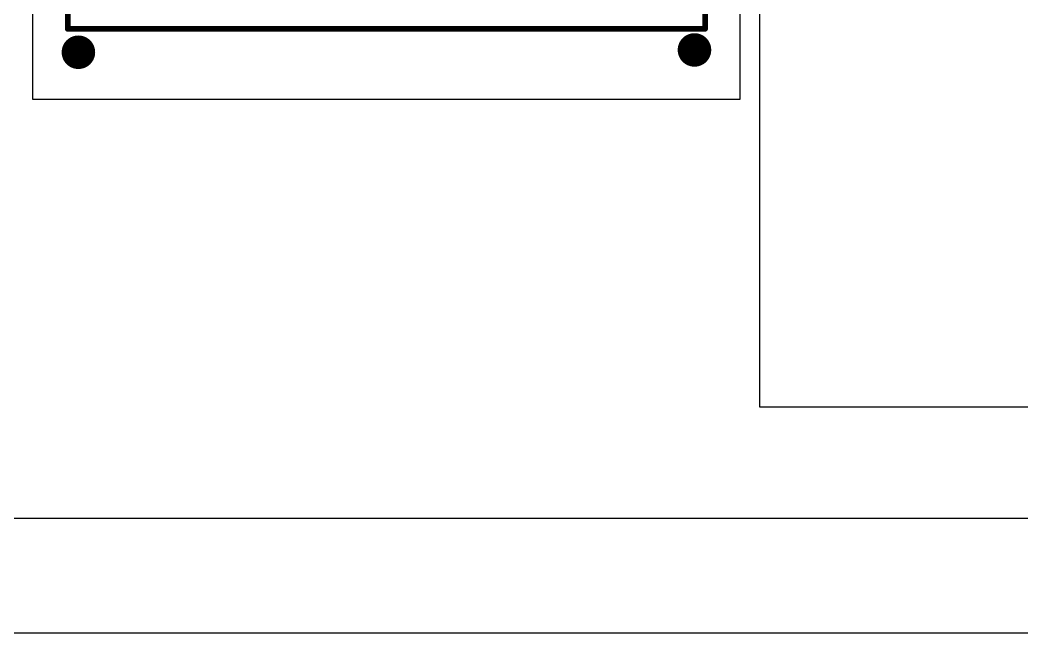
# Model space of a CAD drawing. Header units: inches. Extents: x -5 to 142, y -3 to 122.
# Drawn here: x 30.11 to 57.15, y -3.1 to 13.44 of the extents above; entities that cross this region are included whole.
import ezdxf

# ---------------------------------------------------------------- set-up
doc = ezdxf.new("R2010")
doc.units = ezdxf.units.IN
doc.header["$MEASUREMENT"] = 0
for name, color, linetype in [('18', 82, 'Continuous'), ('20', 7, 'Continuous'), ('21', 253, 'Continuous')]:
    doc.layers.add(name, color=color, linetype=linetype)

# ---------------------------------------------------------------- blocks, each defined once
blk = doc.blocks.new('ROUNDV')
at = {"const_width": 0.5}
blk.add_lwpolyline([(0, -0.25, 1), (0, 0.25, 1), (0, -0.25)], format="xyb", dxfattribs=at)

msp = doc.modelspace()

# ---------------------------------------------------------------- linework, layer by layer
for points in [[(-3.1, -3.1), (142.1, -3.1), (142.1, 118.1), (-3.1, 118.1)], [(0, 0), (139, 0), (139, 115), (0, 115)], [(48.6, 13.2), (48.6, 32.8), (31.4, 32.8), (31.4, 13.2)], [(50.0706, 3), (108.7706, 3), (108.7706, 32.8), (50.0706, 32.8)]]:
    msp.add_lwpolyline(points, close=True)
at = {"layer": '20'}
for p, q in [((30.45, 41.4), (30.45, 11.3)), ((49.55, 11.3), (49.55, 41.4)), ((30.45, 11.3), (49.55, 11.3))]:
    msp.add_line(p, q, dxfattribs=at)
at = {"layer": '21', "const_width": 0.1524}
for points in [[(31.4, 13.2), (31.4, 32.8)], [(48.6, 32.8), (48.6, 13.2)], [(48.6, 13.2), (31.4, 13.2)]]:
    msp.add_lwpolyline(points, dxfattribs=at)
at = {"layer": '21', "const_width": 0.0762}
for points in [[(31.4, 13.2381, 1), (31.4, 13.1619)], [(48.6, 13.1619, 1), (48.6, 13.2381)], [(31.3619, 13.2, 1), (31.4381, 13.2)], [(48.5619, 13.2, 1), (48.6381, 13.2)]]:
    msp.add_lwpolyline(points, format="xyb", dxfattribs=at)

# ---------------------------------------------------------------- block references
at = {"layer": '18', "xscale": 0.9048, "yscale": 0.9048}
for p in [(31.6875, 12.5688), (31.6875, 12.5688), (48.3125, 12.6312), (48.3125, 12.6312)]:
    msp.add_blockref('ROUNDV', p, dxfattribs=at)

doc.saveas('drawing.dxf')
